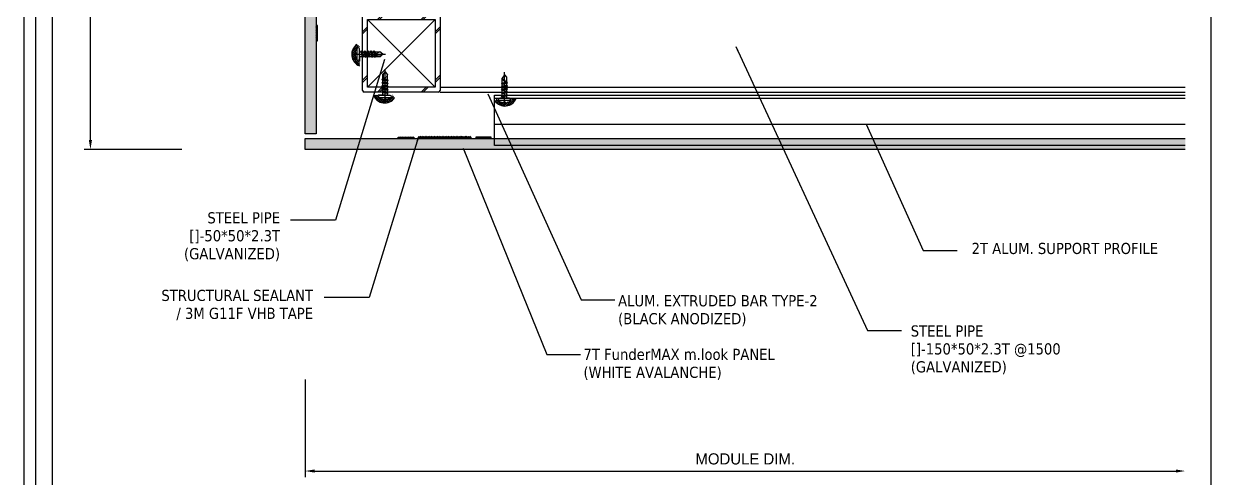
# Model space of a CAD drawing. Header units: millimetres. Extents: x 6755 to 21493, y 282 to 5565.
# Drawn here: x 18005 to 18773, y 4730 to 5023 of the extents above; entities that cross this region are included whole.
import ezdxf

# ---------------------------------------------------------------- set-up
doc = ezdxf.new("R2010")
doc.units = ezdxf.units.MM
doc.header["$MEASUREMENT"] = 0
doc.linetypes.add('CENTER', pattern=[7.75, 7.25, -0.25, 0, -0.25])
doc.linetypes.add('HIDDEN', pattern=[0.375, 0.25, -0.125])
doc.layers.add('1', color=1, linetype='CENTER', lineweight=5, true_color=0xff0000)
for name, color, linetype, true_color in [('4', 4, 'Continuous', 0x00ffff), ('7', 7, 'Continuous', 0x000000), ('Components', 7, 'Continuous', 0x000000), ('Hatch', 7, 'Continuous', 0xc0c0c0), ('nt', 7, 'Continuous', 0x994c00), ('NT Panel', 7, 'Continuous', 0xbfff7f), ('REV01', 7, 'Continuous', 0xc0c0c0), ('ST_L PIPE', 2, 'Continuous', 0xffff00), ('TE 07', 7, 'Continuous', 0x000000), ('TEXT', 2, 'Continuous', 0xffff00), ('Welding', 1, 'Continuous', 0xff0000)]:
    doc.layers.add(name, color=color, linetype=linetype, true_color=true_color)
doc.layers.add('AM_0', color=7, linetype='Continuous')
doc.layers.add('DIM', color=1, linetype='Continuous')
doc.styles.add('Expo M', font='Expo M.ttf')
doc.dimstyles.new('DS2', dxfattribs={"dimscale": 2, "dimtxt": 1.8, "dimasz": 1.5, "dimexe": 1, "dimexo": 1, "dimgap": 0.5, "dimtad": 1, "dimtoh": 1, "dimdec": 1, "dimzin": 1, "dimdsep": 46, "dimtxsty": 'Expo M', "dimcen": 2, "dimadec": 1, "dimazin": 0, "dimtfac": 1, "dimtdec": 4, "dimtix": 1, "dimtmove": 1, "dimatfit": 3, "dimfxl": 1, "dimtolj": 1, "dimtzin": 1, "dimarcsym": 0})
doc.dimstyles.new('알루이엔씨4', dxfattribs={"dimscale": 4, "dimtxt": 1.8, "dimasz": 1.5, "dimexe": 1, "dimexo": 1, "dimgap": 1, "dimtad": 1, "dimtoh": 1, "dimdec": 1, "dimzin": 1, "dimdsep": 46, "dimtxsty": 'Expo M', "dimcen": 2, "dimclrt": 2, "dimadec": 1, "dimazin": 0, "dimtfac": 1, "dimtdec": 1, "dimtix": 1, "dimtmove": 1, "dimatfit": 3, "dimfxl": 1, "dimtolj": 1, "dimtzin": 1, "dimarcsym": 0})

# ---------------------------------------------------------------- blocks, each defined once
blk = doc.blocks.new('A$C5B8479A7')
at = {"layer": 'Hatch'}
for p, q in [((-58.53, -29.69), (-14.93, 13.91)), ((-58.53, 13.91), (-14.93, -29.69))]:
    blk.add_line(p, q, dxfattribs=at)
at = {"layer": 'ST_L PIPE'}
for p, q in [((-61.73, -31.89), (-61.73, 16.11)), ((-60.73, 17.11), (-12.73, 17.11)), ((-11.73, 16.11), (-11.73, -31.89)), ((-12.73, -32.89), (-60.73, -32.89))]:
    blk.add_line(p, q, dxfattribs=at)
at = {"layer": 'ST_L PIPE', "color": 1, "true_color": 0xff0000}
for p, q in [((-52.21, 13.91), (-49.01, 17.11)), ((-50.79, 13.91), (-47.59, 17.11)), ((-24.01, 13.91), (-20.81, 17.11)), ((-22.59, 13.91), (-19.39, 17.11)), ((-61.73, 6), (-58.53, 9.2)), ((-61.73, 4.58), (-58.53, 7.78)), ((-61.73, -25.2), (-58.53, -22)), ((-61.73, -26.62), (-58.53, -23.42)), ((-52.21, -32.89), (-49.01, -29.69)), ((-50.79, -32.89), (-47.59, -29.69)), ((-24.01, -32.89), (-20.81, -29.69)), ((-22.59, -32.89), (-19.39, -29.69))]:
    blk.add_line(p, q, dxfattribs=at)
at = {"layer": 'ST_L PIPE'}
blk.add_lwpolyline([(-14.93, -29.69), (-58.53, -29.69), (-58.53, 13.91), (-14.93, 13.91)], close=True, dxfattribs=at)
for centre, start, end in [((-60.73, 16.11), 90, 180), ((-12.73, 16.11), 0, 90), ((-60.73, -31.89), 180, 270), ((-12.73, -31.89), 270, 0)]:
    blk.add_arc(centre, 1, start, end, dxfattribs=at)
at = {"layer": 'Welding'}
for p, q in [((-14.93, 6), (-11.73, 9.2)), ((-14.93, 4.58), (-11.73, 7.78)), ((-14.93, -25.2), (-11.73, -22)), ((-14.93, -26.62), (-11.73, -23.42))]:
    blk.add_line(p, q, dxfattribs=at)
blk = doc.blocks.new('피스')
at = {"color": 6, "true_color": 0xff00ff}
for p, q in [((-4, 1.5), (-4, 1)), ((-4, 1.5), (4, 1.5)), ((-3, 0), (3, 0)), ((-0.4, 2.3), (0.4, 2.3)), ((4, 1.5), (4, 1)), ((2, -1.5), (-2, -2)), ((-1.5, -1.5), (-2, -2)), ((-2, -2), (-1.5, -2.5)), ((-1.5, -3.5), (-2, -4)), ((2, -3.5), (-2, -4)), ((-2, -4), (-1.5, -4.5)), ((-1.5, -5.5), (-2, -6)), ((2, -5.5), (-2, -6)), ((-2, -6), (-1.5, -6.5)), ((-1.5, -7.5), (-2, -8)), ((2, -7.5), (-2, -8)), ((-1.5, -0.5), (-1.5, -1.5)), ((1.5, -1), (-1.5, -1.5)), ((1.5, -2), (-1.5, -2.5)), ((-1.5, -2.5), (-1.5, -3.5)), ((1.5, -3), (-1.5, -3.5)), ((1.5, -4), (-1.5, -4.5)), ((-1.5, -4.5), (-1.5, -5.5)), ((1.5, -5), (-1.5, -5.5)), ((1.5, -6), (-1.5, -6.5)), ((-1.5, -6.5), (-1.5, -7.5)), ((1.5, -7), (-1.5, -7.5)), ((1.5, -0.5), (1.5, -1)), ((1.5, -1), (2, -1.5)), ((2, -1.5), (1.5, -2)), ((1.5, -2), (1.5, -3)), ((1.5, -3), (2, -3.5)), ((2, -3.5), (1.5, -4)), ((1.5, -4), (1.5, -5)), ((1.5, -5), (2, -5.5)), ((2, -5.5), (1.5, -6)), ((1.5, -6), (1.5, -7)), ((1.5, -7), (2, -7.5)), ((2, -7.5), (1.5, -8)), ((-2, -8), (-1.5, -8.5)), ((-1.5, -9.5), (-2, -10)), ((2, -9.5), (-2, -10)), ((-2, -10), (-1.5, -10.5)), ((1.5, -8), (-1.5, -8.5)), ((-1.5, -8.5), (-1.5, -9.5)), ((1.5, -9), (-1.5, -9.5)), ((1.5, -10), (-1.5, -10.5)), ((-1.5, -10.5), (-1.5, -13.5)), ((0, -15), (-1.5, -13.5)), ((-1.27, -13.54), (-1.27, -11.97)), ((0, -15), (-1.27, -13.54)), ((0, -15), (1.5, -13.03)), ((1.5, -13.03), (0.6, -11.47)), ((1.5, -8), (1.5, -9)), ((1.5, -9), (2, -9.5)), ((2, -9.5), (1.5, -10)), ((1.5, -10), (1.5, -13.03))]:
    blk.add_line(p, q, dxfattribs=at)
at = {"color": 1, "linetype": 'CENTER', "true_color": 0xff0000}
for p, q in [((-0.5, 2.98), (-0.4, 2.3)), ((0, 4.99), (0, -16.77)), ((0.5, 2.98), (0.4, 2.3))]:
    blk.add_line(p, q, dxfattribs=at)
at = {"color": 6, "true_color": 0xff00ff}
for centre, radius, start, end in [((0, -3.08), 6.08, 94.71456, 131.11209), ((-3, 1), 1, 180, 270), ((-2, -0.5), 0.5, 0, 90), ((0, -3.08), 6.08, 48.88791, 85.28544), ((2, -0.5), 0.5, 90, 180), ((3, 1), 1, 270, 0), ((-0.27, -11.97), 1, 30.08633, 180)]:
    blk.add_arc(centre, radius, start, end, dxfattribs=at)
blk = doc.blocks.new('N-SCREW')
at = {"color": 6, "true_color": 0xff00ff}
blk.add_blockref('피스', (17.25, -1.03), dxfattribs=at)
blk = doc.blocks.new('*D30')
at = {"layer": 'Defpoints', "color": 0, "transparency": 16777216}
for p in [(18186, 4798.03), (18753.6, 4735.04), (18753.6, 4735.04)]:
    blk.add_point(p, dxfattribs=at)
at = {"layer": 'DIM', "color": 0, "lineweight": -2, "transparency": 16777216}
for p, q in [((18186, 4794.03), (18186, 4731.04)), ((18192, 4735.04), (18747.6, 4735.04))]:
    blk.add_line(p, q, dxfattribs=at)
at = {"layer": 'DIM', "color": 0, "transparency": 16777216}
for points in [[(18192, 4736.04), (18192, 4734.04), (18186, 4735.04)], [(18747.6, 4736.04), (18747.6, 4734.04), (18753.6, 4735.04)]]:
    blk.add_solid(points, dxfattribs=at)
at = {"layer": 'DIM', "color": 2, "transparency": 16777216, "insert": (18469.8, 4742.82), "char_height": 7.2, "attachment_point": 5, "style": 'Expo M'}
blk.add_mtext('\\A1;MODULE DIM.', dxfattribs=at)
blk = doc.blocks.new('AL-TEMPLATE')
at = {"color": 9, "true_color": 0xc0c0c0}
blk.add_lwpolyline([(1976.34, 1509.45), (2808.34, 1509.45), (2808.34, 927.05), (1976.34, 927.05)], close=True, dxfattribs=at)
at = {"layer": 'nt', "color": 254, "linetype": 'Continuous', "true_color": 0xd6d6d6}
blk.add_lwpolyline([(1972.34, 1515.25), (1972.34, 921.25), (2812.34, 921.25), (2812.34, 1515.25)], close=True, dxfattribs=at)
at = {"layer": 'TE 07'}
blk.add_lwpolyline([(1984.07, 1501.32), (2709.08, 1501.32), (2709.08, 935.18), (1984.07, 935.18)], close=True, dxfattribs=at)
blk = doc.blocks.new('*D47')
at = {"layer": 'Defpoints', "color": 0, "transparency": 16777216}
for p in [(18047.46, 5418.6), (18047.46, 5418.6), (18110.45, 4942.46)]:
    blk.add_point(p, dxfattribs=at)
at = {"layer": 'DIM', "color": 0, "lineweight": -2, "transparency": 16777216}
for p, q in [((18047.46, 4948.46), (18047.46, 5412.6)), ((18106.45, 4942.46), (18043.46, 4942.46))]:
    blk.add_line(p, q, dxfattribs=at)
at = {"layer": 'DIM', "color": 0, "transparency": 16777216}
for points in [[(18046.46, 5412.6), (18048.46, 5412.6), (18047.46, 5418.6)], [(18046.46, 4948.46), (18048.46, 4948.46), (18047.46, 4942.46)]]:
    blk.add_solid(points, dxfattribs=at)
at = {"layer": 'DIM', "color": 2, "transparency": 16777216, "insert": (18039.68, 5180.53), "char_height": 7.2, "attachment_point": 5, "rotation": 90, "style": 'Expo M'}
blk.add_mtext('\\A1;MODULE DIM.', dxfattribs=at)
blk = doc.blocks.new('n-mid-bar')
at = {"layer": 'AM_0', "color": 4}
blk.add_line((889.29, 1849.78), (885.29, 1849.78), dxfattribs=at)

msp = doc.modelspace()

# ---------------------------------------------------------------- hatches: boundary and pattern name
h = msp.add_hatch()
h.set_pattern_fill('JIS_WOOD', angle=-90, style=0, pattern_type=2)
h.set_pattern_definition([(315, (12155.3891, -1205.3286), (0.5, 0.5), [])])
h.paths.add_polyline_path([(18194.005, 5012.456), (18194.005, 5022.456), (18193.005, 5022.456), (18193.005, 5012.456)], flags=0)
at = {"extrusion": (0, 0, -1)}
h = msp.add_hatch(dxfattribs=at)
h.set_pattern_fill('JIS_WOOD', style=0, pattern_type=2)
h.set_pattern_definition([(45, (-11032.1106, -1088.1594), (-0.5, 0.5), [])])
h.paths.add_polyline_path([(-18246.005, 4950.456), (-18256.005, 4950.456), (-18256.005, 4949.456), (-18246.005, 4949.456)], flags=0)
h = msp.add_hatch()
h.set_pattern_fill('ANSI31', color=256)
h.set_pattern_definition([(45, (17749.40596, 2445.77491), (-0.0883883476, 0.0883883476), [])])
h.paths.add_polyline_path([(18293.005, 4950.456), (18292.505, 4950.956), (18292.005, 4950.456), (18291.505, 4950.956), (18291.005, 4950.456), (18290.505, 4950.956), (18290.005, 4950.456), (18289.505, 4950.956), (18289.005, 4950.456), (18288.505, 4950.956), (18288.005, 4950.456), (18287.505, 4950.956), (18287.005, 4950.456), (18286.505, 4950.956), (18286.005, 4950.456), (18285.505, 4950.956), (18285.005, 4950.456), (18284.505, 4950.956), (18284.005, 4950.456), (18283.505, 4950.956), (18283.005, 4950.456), (18282.505, 4950.956), (18282.005, 4950.456), (18281.505, 4950.956), (18281.005, 4950.456), (18280.505, 4950.956), (18280.005, 4950.456), (18279.505, 4950.956), (18279.005, 4950.456), (18278.505, 4950.956), (18278.005, 4950.456), (18277.505, 4950.956), (18277.005, 4950.456), (18276.505, 4950.956), (18276.005, 4950.456), (18275.505, 4950.956), (18275.005, 4950.456), (18274.505, 4950.956), (18274.005, 4950.456), (18273.505, 4950.956), (18273.005, 4950.456), (18272.505, 4950.956), (18272.005, 4950.456), (18271.505, 4950.956), (18271.005, 4950.456), (18270.505, 4950.956), (18270.005, 4950.456), (18269.505, 4950.956), (18269.005, 4950.456), (18268.505, 4950.956), (18268.005, 4950.456), (18267.505, 4950.956), (18267.005, 4950.456), (18266.505, 4950.956), (18266.005, 4950.456), (18265.505, 4950.956), (18265.005, 4950.456), (18264.505, 4950.956), (18264.005, 4950.456), (18263.505, 4950.956), (18263.005, 4950.456), (18262.505, 4950.956), (18262.005, 4950.456), (18261.505, 4950.956), (18261.005, 4950.456), (18260.505, 4950.956), (18260.005, 4950.456), (18259.505, 4950.956), (18259.005, 4950.456, -0.4142136), (18258.005, 4949.456), (18294.005, 4949.456, -0.4142136)])
h = msp.add_hatch()
h.set_pattern_fill('JIS_WOOD', style=0, pattern_type=2)
h.set_pattern_definition([(45, (24523.7898, -1088.1594), (-0.5, 0.5), [])])
h.paths.add_polyline_path([(18306.005, 4950.456), (18296.005, 4950.456), (18296.005, 4949.456), (18306.005, 4949.456)], flags=0)
at = {"layer": '1', "extrusion": (0, 0, -1)}
h = msp.add_hatch(dxfattribs=at)
h.set_pattern_fill('ANSI37', color=256, scale=0.3, angle=90, style=0, pattern_type=2)
h.set_pattern_definition([(135, (68713.9672, -755918.1464), (-0.6735192091, -0.6735192091), []), (225, (68713.9672, -755918.1464), (0.6735192091, -0.6735192091), [])])
h.paths.add_polyline_path([(-18219.339, 5010.132), (-18221.005, 5008.883), (-18221.005, 5008.623), (-18220.379, 5008.623), (-18220.35, 5008.623), (-18220.32, 5008.623), (-18220.291, 5008.622), (-18220.261, 5008.621), (-18220.231, 5008.619), (-18220.201, 5008.616), (-18220.171, 5008.612), (-18220.141, 5008.608), (-18220.11, 5008.603), (-18220.08, 5008.597), (-18220.049, 5008.591), (-18220.019, 5008.584), (-18219.988, 5008.576), (-18219.958, 5008.567), (-18219.927, 5008.558), (-18219.897, 5008.547), (-18219.866, 5008.537), (-18219.836, 5008.525), (-18219.806, 5008.512), (-18219.777, 5008.499), (-18219.747, 5008.485), (-18219.718, 5008.471), (-18219.689, 5008.455), (-18219.66, 5008.439), (-18219.632, 5008.422), (-18219.603, 5008.404), (-18219.576, 5008.386), (-18219.549, 5008.367), (-18219.522, 5008.347), (-18219.495, 5008.327), (-18219.47, 5008.306), (-18219.444, 5008.284), (-18219.419, 5008.262), (-18219.395, 5008.239), (-18219.372, 5008.215), (-18219.349, 5008.191), (-18219.326, 5008.167), (-18219.304, 5008.142), (-18219.283, 5008.116), (-18219.263, 5008.09), (-18219.243, 5008.064), (-18219.224, 5008.037), (-18219.205, 5008.01), (-18219.188, 5007.983), (-18219.171, 5007.955), (-18219.154, 5007.927), (-18219.139, 5007.898), (-18219.124, 5007.87), (-18219.11, 5007.841), (-18219.097, 5007.812), (-18219.084, 5007.783), (-18219.072, 5007.754), (-18219.061, 5007.724), (-18219.051, 5007.695), (-18219.041, 5007.665), (-18219.032, 5007.636), (-18219.024, 5007.606), (-18219.017, 5007.577), (-18219.01, 5007.547), (-18219.004, 5007.518), (-18218.999, 5007.489), (-18218.994, 5007.46), (-18218.99, 5007.431), (-18218.986, 5007.402), (-18218.874, 5006.985), (-18218.776, 5006.563), (-18218.732, 5006.35), (-18218.692, 5006.136), (-18218.656, 5005.921), (-18218.623, 5005.705), (-18218.594, 5005.488), (-18218.569, 5005.27), (-18218.548, 5005.052), (-18218.531, 5004.834), (-18218.517, 5004.615), (-18218.508, 5004.395), (-18218.502, 5004.176), (-18218.5, 5003.956), (-18218.502, 5003.737), (-18218.508, 5003.517), (-18218.517, 5003.298), (-18218.531, 5003.079), (-18218.548, 5002.86), (-18218.569, 5002.642), (-18218.594, 5002.425), (-18218.623, 5002.208), (-18218.656, 5001.992), (-18218.692, 5001.777), (-18218.732, 5001.563), (-18218.776, 5001.35), (-18218.874, 5000.928), (-18218.986, 5000.511), (-18218.99, 5000.483), (-18218.994, 5000.455), (-18218.998, 5000.426), (-18219.003, 5000.398), (-18219.009, 5000.369), (-18219.016, 5000.341), (-18219.023, 5000.312), (-18219.031, 5000.283), (-18219.039, 5000.255), (-18219.048, 5000.226), (-18219.058, 5000.198), (-18219.069, 5000.169), (-18219.08, 5000.141), (-18219.092, 5000.112), (-18219.104, 5000.084), (-18219.118, 5000.056), (-18219.132, 5000.028), (-18219.146, 5000.001), (-18219.162, 4999.973), (-18219.178, 4999.946), (-18219.194, 4999.919), (-18219.212, 4999.893), (-18219.23, 4999.867), (-18219.249, 4999.841), (-18219.268, 4999.816), (-18219.288, 4999.791), (-18219.308, 4999.766), (-18219.33, 4999.742), (-18219.351, 4999.718), (-18219.374, 4999.695), (-18219.397, 4999.673), (-18219.42, 4999.651), (-18219.444, 4999.629), (-18219.468, 4999.608), (-18219.493, 4999.588), (-18219.519, 4999.568), (-18219.544, 4999.549), (-18219.57, 4999.53), (-18219.597, 4999.513), (-18219.624, 4999.495), (-18219.651, 4999.479), (-18219.679, 4999.463), (-18219.707, 4999.448), (-18219.735, 4999.434), (-18219.763, 4999.42), (-18219.792, 4999.407), (-18219.82, 4999.394), (-18219.849, 4999.383), (-18219.878, 4999.372), (-18219.907, 4999.362), (-18219.936, 4999.352), (-18219.966, 4999.343), (-18219.995, 4999.335), (-18220.024, 4999.328), (-18220.054, 4999.321), (-18220.083, 4999.315), (-18220.112, 4999.309), (-18220.141, 4999.305), (-18220.17, 4999.301), (-18220.199, 4999.297), (-18220.228, 4999.294), (-18220.257, 4999.292), (-18220.285, 4999.291), (-18220.313, 4999.29), (-18221.005, 4999.29), (-18221.005, 4996.443), (-18220.77, 4996.537), (-18220.537, 4996.639), (-18220.305, 4996.75), (-18220.075, 4996.869), (-18219.848, 4996.997), (-18219.623, 4997.133), (-18219.402, 4997.277), (-18219.185, 4997.43), (-18218.973, 4997.591), (-18218.765, 4997.759), (-18218.562, 4997.936), (-18218.365, 4998.12), (-18218.174, 4998.31), (-18217.989, 4998.508), (-18217.811, 4998.713), (-18217.64, 4998.923), (-18217.477, 4999.14), (-18217.321, 4999.361), (-18217.174, 4999.588), (-18217.034, 4999.82), (-18216.903, 5000.055), (-18216.781, 5000.294), (-18216.667, 5000.537), (-18216.562, 5000.782), (-18216.466, 5001.029), (-18216.379, 5001.278), (-18216.301, 5001.529), (-18216.231, 5001.78), (-18216.171, 5002.032), (-18216.119, 5002.283), (-18216.076, 5002.535), (-18216.041, 5002.785), (-18216.015, 5003.036), (-18215.997, 5003.291), (-18215.986, 5003.547), (-18215.985, 5003.806), (-18215.992, 5004.067), (-18216.008, 5004.329), (-18216.033, 5004.592), (-18216.067, 5004.855), (-18216.11, 5005.118), (-18216.162, 5005.381), (-18216.224, 5005.642), (-18216.294, 5005.902), (-18216.374, 5006.16), (-18216.463, 5006.416), (-18216.561, 5006.668), (-18216.668, 5006.918), (-18216.783, 5007.163), (-18216.907, 5007.404), (-18217.039, 5007.64), (-18217.178, 5007.872), (-18217.326, 5008.097), (-18217.48, 5008.317), (-18217.642, 5008.531), (-18217.81, 5008.738), (-18217.984, 5008.938), (-18218.163, 5009.131), (-18218.349, 5009.317), (-18218.539, 5009.496), (-18218.733, 5009.667), (-18218.932, 5009.83), (-18219.134, 5009.985)], flags=0)
at = {"layer": '1'}
h = msp.add_hatch(dxfattribs=at)
h.set_pattern_fill('ANSI37', color=256, scale=0.3, style=0, pattern_type=2)
h.set_pattern_definition([(45, (-740571.9711, -84046.1425), (-0.6735192091, 0.6735192091), []), (135, (-740571.9711, -84046.1425), (-0.6735192091, -0.6735192091), [])])
h.paths.add_polyline_path([(18243.681, 4975.791), (18242.432, 4977.456), (18242.171, 4977.456), (18242.171, 4976.83), (18242.172, 4976.801), (18242.172, 4976.772), (18242.171, 4976.742), (18242.169, 4976.713), (18242.167, 4976.683), (18242.164, 4976.653), (18242.161, 4976.623), (18242.156, 4976.592), (18242.151, 4976.562), (18242.146, 4976.531), (18242.139, 4976.501), (18242.132, 4976.47), (18242.124, 4976.44), (18242.116, 4976.409), (18242.106, 4976.379), (18242.096, 4976.348), (18242.085, 4976.318), (18242.073, 4976.288), (18242.061, 4976.258), (18242.048, 4976.228), (18242.034, 4976.199), (18242.019, 4976.169), (18242.003, 4976.14), (18241.987, 4976.111), (18241.97, 4976.083), (18241.953, 4976.055), (18241.934, 4976.027), (18241.915, 4976), (18241.896, 4975.973), (18241.875, 4975.947), (18241.854, 4975.921), (18241.832, 4975.896), (18241.81, 4975.871), (18241.787, 4975.847), (18241.764, 4975.823), (18241.74, 4975.8), (18241.715, 4975.778), (18241.69, 4975.756), (18241.665, 4975.735), (18241.639, 4975.714), (18241.612, 4975.694), (18241.586, 4975.675), (18241.559, 4975.657), (18241.531, 4975.639), (18241.503, 4975.622), (18241.475, 4975.606), (18241.447, 4975.59), (18241.418, 4975.576), (18241.389, 4975.562), (18241.36, 4975.548), (18241.331, 4975.536), (18241.302, 4975.524), (18241.273, 4975.513), (18241.243, 4975.502), (18241.214, 4975.493), (18241.184, 4975.484), (18241.155, 4975.476), (18241.125, 4975.468), (18241.096, 4975.462), (18241.066, 4975.455), (18241.037, 4975.45), (18241.008, 4975.445), (18240.979, 4975.441), (18240.95, 4975.438), (18240.533, 4975.326), (18240.111, 4975.227), (18239.898, 4975.184), (18239.684, 4975.144), (18239.469, 4975.107), (18239.253, 4975.075), (18239.036, 4975.046), (18238.819, 4975.021), (18238.601, 4975), (18238.382, 4974.982), (18238.163, 4974.969), (18237.944, 4974.959), (18237.724, 4974.953), (18237.505, 4974.951), (18237.285, 4974.953), (18237.066, 4974.959), (18236.846, 4974.969), (18236.627, 4974.982), (18236.409, 4975), (18236.191, 4975.021), (18235.973, 4975.046), (18235.756, 4975.075), (18235.541, 4975.107), (18235.325, 4975.144), (18235.111, 4975.184), (18234.898, 4975.227), (18234.476, 4975.326), (18234.059, 4975.438), (18234.031, 4975.441), (18234.003, 4975.445), (18233.975, 4975.45), (18233.946, 4975.455), (18233.918, 4975.461), (18233.889, 4975.467), (18233.861, 4975.474), (18233.832, 4975.482), (18233.803, 4975.491), (18233.775, 4975.5), (18233.746, 4975.51), (18233.717, 4975.52), (18233.689, 4975.531), (18233.661, 4975.543), (18233.633, 4975.556), (18233.605, 4975.569), (18233.577, 4975.583), (18233.549, 4975.598), (18233.522, 4975.613), (18233.495, 4975.629), (18233.468, 4975.646), (18233.441, 4975.663), (18233.415, 4975.681), (18233.389, 4975.7), (18233.364, 4975.719), (18233.339, 4975.739), (18233.315, 4975.76), (18233.29, 4975.781), (18233.267, 4975.803), (18233.244, 4975.825), (18233.221, 4975.848), (18233.199, 4975.872), (18233.178, 4975.895), (18233.157, 4975.92), (18233.136, 4975.945), (18233.117, 4975.97), (18233.097, 4975.996), (18233.079, 4976.022), (18233.061, 4976.049), (18233.044, 4976.075), (18233.027, 4976.103), (18233.012, 4976.13), (18232.996, 4976.158), (18232.982, 4976.186), (18232.968, 4976.215), (18232.955, 4976.243), (18232.943, 4976.272), (18232.931, 4976.301), (18232.92, 4976.33), (18232.91, 4976.359), (18232.901, 4976.388), (18232.892, 4976.417), (18232.884, 4976.447), (18232.876, 4976.476), (18232.869, 4976.505), (18232.863, 4976.534), (18232.858, 4976.564), (18232.853, 4976.593), (18232.849, 4976.622), (18232.846, 4976.651), (18232.843, 4976.679), (18232.841, 4976.708), (18232.839, 4976.737), (18232.838, 4976.765), (18232.838, 4977.456), (18229.992, 4977.456), (18230.085, 4977.222), (18230.188, 4976.988), (18230.298, 4976.756), (18230.417, 4976.526), (18230.545, 4976.299), (18230.681, 4976.075), (18230.826, 4975.854), (18230.978, 4975.637), (18231.139, 4975.424), (18231.308, 4975.216), (18231.484, 4975.014), (18231.668, 4974.816), (18231.859, 4974.625), (18232.057, 4974.441), (18232.261, 4974.263), (18232.472, 4974.092), (18232.688, 4973.929), (18232.91, 4973.773), (18233.137, 4973.625), (18233.368, 4973.486), (18233.604, 4973.355), (18233.843, 4973.232), (18234.085, 4973.119), (18234.33, 4973.014), (18234.578, 4972.918), (18234.827, 4972.83), (18235.077, 4972.752), (18235.328, 4972.683), (18235.58, 4972.622), (18235.832, 4972.571), (18236.083, 4972.528), (18236.334, 4972.493), (18236.585, 4972.467), (18236.839, 4972.448), (18237.096, 4972.438), (18237.355, 4972.436), (18237.615, 4972.443), (18237.877, 4972.459), (18238.14, 4972.484), (18238.403, 4972.518), (18238.666, 4972.561), (18238.929, 4972.614), (18239.191, 4972.675), (18239.451, 4972.746), (18239.709, 4972.826), (18239.964, 4972.915), (18240.217, 4973.013), (18240.466, 4973.119), (18240.711, 4973.235), (18240.953, 4973.358), (18241.189, 4973.49), (18241.42, 4973.63), (18241.646, 4973.777), (18241.866, 4973.932), (18242.079, 4974.093), (18242.286, 4974.261), (18242.487, 4974.435), (18242.68, 4974.615), (18242.866, 4974.8), (18243.044, 4974.99), (18243.215, 4975.185), (18243.378, 4975.383), (18243.533, 4975.585)], flags=0)
at = {"layer": '1', "extrusion": (0, 0, -1)}
h = msp.add_hatch(dxfattribs=at)
h.set_pattern_fill('ANSI37', color=256, scale=0.3, style=0, pattern_type=2)
h.set_pattern_definition([(45, (-776127.8714, -84046.1425), (-0.6735192091, 0.6735192091), []), (135, (-776127.8714, -84046.1425), (-0.6735192091, -0.6735192091), [])])
h.paths.add_polyline_path([(-18308.329, 4973.791), (-18309.578, 4975.456), (-18309.838, 4975.456), (-18309.838, 4974.83), (-18309.838, 4974.801), (-18309.838, 4974.772), (-18309.839, 4974.742), (-18309.84, 4974.713), (-18309.843, 4974.683), (-18309.845, 4974.653), (-18309.849, 4974.623), (-18309.853, 4974.592), (-18309.858, 4974.562), (-18309.864, 4974.531), (-18309.87, 4974.501), (-18309.877, 4974.47), (-18309.885, 4974.44), (-18309.894, 4974.409), (-18309.903, 4974.379), (-18309.914, 4974.348), (-18309.925, 4974.318), (-18309.936, 4974.288), (-18309.949, 4974.258), (-18309.962, 4974.228), (-18309.976, 4974.199), (-18309.991, 4974.169), (-18310.006, 4974.14), (-18310.022, 4974.111), (-18310.039, 4974.083), (-18310.057, 4974.055), (-18310.075, 4974.027), (-18310.094, 4974), (-18310.114, 4973.973), (-18310.134, 4973.947), (-18310.156, 4973.921), (-18310.177, 4973.896), (-18310.199, 4973.871), (-18310.222, 4973.847), (-18310.246, 4973.823), (-18310.27, 4973.8), (-18310.294, 4973.778), (-18310.319, 4973.756), (-18310.345, 4973.735), (-18310.371, 4973.714), (-18310.397, 4973.694), (-18310.424, 4973.675), (-18310.451, 4973.657), (-18310.479, 4973.639), (-18310.506, 4973.622), (-18310.534, 4973.606), (-18310.563, 4973.59), (-18310.591, 4973.576), (-18310.62, 4973.562), (-18310.649, 4973.548), (-18310.678, 4973.536), (-18310.708, 4973.524), (-18310.737, 4973.513), (-18310.766, 4973.502), (-18310.796, 4973.493), (-18310.825, 4973.484), (-18310.855, 4973.476), (-18310.884, 4973.468), (-18310.914, 4973.462), (-18310.943, 4973.455), (-18310.972, 4973.45), (-18311.002, 4973.445), (-18311.031, 4973.441), (-18311.059, 4973.438), (-18311.476, 4973.326), (-18311.898, 4973.227), (-18312.111, 4973.184), (-18312.325, 4973.144), (-18312.541, 4973.107), (-18312.756, 4973.075), (-18312.973, 4973.046), (-18313.191, 4973.021), (-18313.409, 4973), (-18313.627, 4972.982), (-18313.846, 4972.969), (-18314.066, 4972.959), (-18314.285, 4972.953), (-18314.505, 4972.951), (-18314.724, 4972.953), (-18314.944, 4972.959), (-18315.163, 4972.969), (-18315.382, 4972.982), (-18315.601, 4973), (-18315.819, 4973.021), (-18316.036, 4973.046), (-18316.253, 4973.075), (-18316.469, 4973.107), (-18316.684, 4973.144), (-18316.898, 4973.184), (-18317.111, 4973.227), (-18317.533, 4973.326), (-18317.95, 4973.438), (-18317.978, 4973.441), (-18318.006, 4973.445), (-18318.035, 4973.45), (-18318.063, 4973.455), (-18318.092, 4973.461), (-18318.12, 4973.467), (-18318.149, 4973.474), (-18318.178, 4973.482), (-18318.206, 4973.491), (-18318.235, 4973.5), (-18318.264, 4973.51), (-18318.292, 4973.52), (-18318.321, 4973.531), (-18318.349, 4973.543), (-18318.377, 4973.556), (-18318.405, 4973.569), (-18318.433, 4973.583), (-18318.46, 4973.598), (-18318.488, 4973.613), (-18318.515, 4973.629), (-18318.542, 4973.646), (-18318.568, 4973.663), (-18318.594, 4973.681), (-18318.62, 4973.7), (-18318.646, 4973.719), (-18318.671, 4973.739), (-18318.695, 4973.76), (-18318.719, 4973.781), (-18318.743, 4973.803), (-18318.766, 4973.825), (-18318.789, 4973.848), (-18318.811, 4973.872), (-18318.832, 4973.895), (-18318.853, 4973.92), (-18318.873, 4973.945), (-18318.893, 4973.97), (-18318.912, 4973.996), (-18318.931, 4974.022), (-18318.949, 4974.049), (-18318.966, 4974.075), (-18318.982, 4974.103), (-18318.998, 4974.13), (-18319.013, 4974.158), (-18319.028, 4974.186), (-18319.041, 4974.215), (-18319.054, 4974.243), (-18319.067, 4974.272), (-18319.078, 4974.301), (-18319.089, 4974.33), (-18319.1, 4974.359), (-18319.109, 4974.388), (-18319.118, 4974.417), (-18319.126, 4974.447), (-18319.133, 4974.476), (-18319.14, 4974.505), (-18319.146, 4974.534), (-18319.152, 4974.564), (-18319.156, 4974.593), (-18319.161, 4974.622), (-18319.164, 4974.651), (-18319.167, 4974.679), (-18319.169, 4974.708), (-18319.171, 4974.737), (-18319.171, 4974.765), (-18319.171, 4975.456), (-18322.018, 4975.456), (-18321.924, 4975.222), (-18321.822, 4974.988), (-18321.711, 4974.756), (-18321.592, 4974.526), (-18321.464, 4974.299), (-18321.328, 4974.075), (-18321.184, 4973.854), (-18321.031, 4973.637), (-18320.87, 4973.424), (-18320.702, 4973.216), (-18320.525, 4973.014), (-18320.342, 4972.816), (-18320.151, 4972.625), (-18319.953, 4972.441), (-18319.748, 4972.263), (-18319.538, 4972.092), (-18319.321, 4971.929), (-18319.1, 4971.773), (-18318.873, 4971.625), (-18318.642, 4971.486), (-18318.406, 4971.355), (-18318.167, 4971.232), (-18317.925, 4971.119), (-18317.679, 4971.014), (-18317.432, 4970.918), (-18317.183, 4970.83), (-18316.932, 4970.752), (-18316.681, 4970.683), (-18316.429, 4970.622), (-18316.178, 4970.571), (-18315.926, 4970.528), (-18315.676, 4970.493), (-18315.425, 4970.467), (-18315.17, 4970.448), (-18314.914, 4970.438), (-18314.655, 4970.436), (-18314.394, 4970.443), (-18314.132, 4970.459), (-18313.869, 4970.484), (-18313.606, 4970.518), (-18313.343, 4970.561), (-18313.081, 4970.614), (-18312.819, 4970.675), (-18312.559, 4970.746), (-18312.301, 4970.826), (-18312.045, 4970.915), (-18311.793, 4971.013), (-18311.544, 4971.119), (-18311.298, 4971.235), (-18311.057, 4971.358), (-18310.821, 4971.49), (-18310.589, 4971.63), (-18310.364, 4971.777), (-18310.144, 4971.932), (-18309.93, 4972.093), (-18309.723, 4972.261), (-18309.523, 4972.435), (-18309.33, 4972.615), (-18309.144, 4972.8), (-18308.965, 4972.99), (-18308.795, 4973.185), (-18308.631, 4973.383), (-18308.476, 4973.585)], flags=0)
at = {"layer": 'NT Panel', "true_color": 0xff7f00}
h = msp.add_hatch(dxfattribs=at)
h.set_pattern_fill('AR-SAND', color=30, scale=0.2, angle=90, style=0, pattern_type=2)
h.set_pattern_definition([(127.5, (21432.544, 9208.127), (-9.788265, -0.320006), [0, -7.7216, 0, -8.636, 0, -8.255]), (97.5, (21432.544, 9208.127), (-14.336502, 8.990466), [0, -4.1656, 0, -6.9596, 0, -2.667]), (57.5, (21432.544, 9201.878), (-0.028744, 15.819847), [0, -2.54, 0, -9.144, 0, -11.938]), (47.5, (21432.544, 9201.878), (-4.458586, 15.27113), [0, -1.27, 0, -5.9944, 0, -6.858])])
h.paths.add_polyline_path([(18193.005, 5418.599), (18186.005, 5418.599), (18186.005, 4952.456), (18193.005, 4952.456)])
h = msp.add_hatch(dxfattribs=at)
h.set_pattern_fill('AR-SAND', color=30, scale=0.2, style=0, pattern_type=2)
h.set_pattern_definition([(37.5, (24532.302, -1192.82), (-0.320006, 9.788265), [0, -7.7216, 0, -8.636, 0, -8.255]), (7.5, (24532.302, -1192.82), (8.990466, 14.336502), [0, -4.1656, 0, -6.9596, 0, -2.667]), (327.5, (24526.054, -1192.82), (15.819847, 0.028744), [0, -2.54, 0, -9.144, 0, -11.938]), (317.5, (24526.054, -1192.82), (15.27113, 4.458586), [0, -1.27, 0, -5.9944, 0, -6.858])])
h.paths.add_polyline_path([(18753.605, 4942.456), (18753.605, 4949.456), (18186.005, 4949.456), (18186.005, 4942.456)])

# ---------------------------------------------------------------- linework, layer by layer
at = {"color": 3, "true_color": 0x00ff00}
for p, q in [((18308.005, 4977.456), (18753.605, 4977.456)), ((18308.005, 4944.956), (18308.005, 4977.456)), ((18308.005, 4975.456), (18753.605, 4975.456)), ((18308.005, 4958.799), (18753.605, 4958.799)), ((18753.605, 4944.956), (18308.005, 4944.956))]:
    msp.add_line(p, q, dxfattribs=at)
at = {"layer": '7'}
for centre, start, end in [((18223.778, 5003.726), 124.716212, 249.157337), ((18237.275, 4980.229), 200.842663, 325.283788), ((18314.735, 4978.229), 214.716212, 339.157337)]:
    msp.add_arc(centre, 7.793, start, end, dxfattribs=at)
at = {"layer": 'Components', "color": 7}
for points in [[(18194.005, 5012.456), (18194.005, 5022.456), (18193.005, 5022.456), (18193.005, 5012.456)], [(18246.005, 4950.456), (18256.005, 4950.456), (18256.005, 4949.456), (18246.005, 4949.456)], [(18306.005, 4950.456), (18296.005, 4950.456), (18296.005, 4949.456), (18306.005, 4949.456)]]:
    msp.add_lwpolyline(points, close=True, dxfattribs=at)
at = {"layer": 'NT Panel', "color": 30, "true_color": 0xff7f00}
for points in [[(18193.005, 5418.599), (18193.005, 4952.456), (18186.005, 4952.456), (18186.005, 5418.599)], [(18753.605, 4942.456), (18186.005, 4942.456), (18186.005, 4949.456), (18753.605, 4949.456)]]:
    msp.add_lwpolyline(points, dxfattribs=at)
at = {"layer": 'ST_L PIPE', "color": 8, "linetype": 'HIDDEN', "true_color": 0x808080}
msp.add_line((18273.005, 4982.656), (18753.605, 4982.656), dxfattribs=at)
at = {"layer": 'ST_L PIPE'}
msp.add_line((18273.005, 4979.456), (18753.605, 4979.456), dxfattribs=at)

# ---------------------------------------------------------------- block references
for name, p in [('A$C5B8479A7', (18284.732, 5012.343)), ('n-mid-bar', (17347.71, 3127.68))]:
    msp.add_blockref(name, p)
for p, rotation in [((18219.977, 4986.706), 89.99999999999999), ((18331.755, 4974.428), 180)]:
    msp.add_blockref('N-SCREW', p, dxfattribs=dict(rotation=rotation))
at = {"xscale": -1}
for name, p, rotation in [('n-mid-bar', (16371.228, 4114.161), 270.000000000153), ('N-SCREW', (18220.255, 4976.428), 180)]:
    msp.add_blockref(name, p, dxfattribs=dict(at, rotation=rotation))
at = {"layer": '4', "xscale": 1.32, "yscale": 1.32, "zscale": 1.32, "rotation": 270}
msp.add_blockref('AL-TEMPLATE', (16788.457, 8168.453), dxfattribs=at)

# ---------------------------------------------------------------- texts
at = {"layer": 'TEXT', "char_height": 7.2, "attachment_point": 1, "line_spacing_factor": 0.963855}
for s, insert, width in [('\\pxqr;{\\fTahoma|b0|i0|c0|p34;STEEL PIPE\\P[]-50*50*\\fTahoma|b0|i0|c129|p34;2\\fTahoma|b0|i0|c0|p34;.\\fTahoma|b0|i0|c129|p34;3\\fTahoma|b0|i0|c0|p34;T\\P(GALVANIZED)}', (18098.741, 4901.958), 71.02452), ('\\fTahoma;2T ALUM. SUPPORT PROFILE', (18615.798, 4882.213), 133.96645), ('\\pxqr;{\\fTahoma|b0|i0|c0|p34;STRUCTURAL SEALANT\\P/ 3M G11F VHB TAPE}', (18081.719, 4851.926), 109.3471), ('{\\fTahoma|b0|i0|c0|p34;ALUM. EXTRUDED BAR\\fTahoma|b0|i0|c129|p34; TYPE-2\\fTahoma|b0|i0|c0|p34;\\P(BLACK \\fTahoma|b0|i0|c129|p34;ANODIZED)}', (18387.788, 4848.474), 140.53409), ('{\\fTahoma|b0|i0|c0|p34;STEEL PIPE\\P[]-\\fTahoma|b0|i0|c129|p34;1\\fTahoma|b0|i0|c0|p34;50*50*2\\fTahoma|b0|i0|c129|p34;.3\\fTahoma|b0|i0|c0|p34;T\\fTahoma|b0|i0|c129|p34; @1500\\fTahoma|b0|i0|c0|p34;\\P(GALVANIZED)}', (18576.55, 4828.987), 101.78945), ('\\fTahoma;7T FunderMAX m.look PANEL\\P(WHITE AVALANCHE)', (18365.462, 4813.895), 133.96645)]:
    msp.add_mtext(s, dxfattribs=dict(at, insert=insert, width=width))

# ---------------------------------------------------------------- dimensions: what is measured, and where the dimension line sits
at = {"layer": 'DIM'}
dim = msp.add_linear_dim(base=(18047.459, 5418.599), p1=(18110.447, 4942.456), p2=(18047.459, 5418.599), angle=90, text='MODULE DIM.', dimstyle='알루이엔씨4', dxfattribs=at)
dim.commit()
dim.dimension.update_dxf_attribs({"geometry": '*D47', "text_midpoint": (18039.679, 5180.527)})
dim = msp.add_linear_dim(base=(18753.605, 4735.043), p1=(18186.005, 4798.031), p2=(18753.605, 4735.043), text='MODULE DIM.', dimstyle='알루이엔씨4', dxfattribs=at)
dim.commit()
dim.dimension.update_dxf_attribs({"geometry": '*D30', "text_midpoint": (18469.805, 4742.823)})

# ---------------------------------------------------------------- leaders
at = {"layer": 'REV01'}
for points in [[(18463.67, 5008.849), (18548.696, 4825.639), (18570.5, 4825.639)], [(18237.225, 5000.471), (18205.508, 4896.913), (18176.52, 4896.913)], [(18303.88, 4978.234), (18363.954, 4845.445), (18385.758, 4845.445)], [(18547.753, 4958.799), (18584.597, 4877.298), (18606.401, 4877.298)], [(18259.005, 4950.605), (18227.288, 4847.047), (18198.299, 4847.047)], [(18287.979, 4943.321), (18341.729, 4810.095), (18363.533, 4810.095)]]:
    msp.add_leader(points, dimstyle='DS2', override={"dimgap": 0.5, "dimtad": 0}, dxfattribs=at)

doc.saveas('drawing.dxf')
